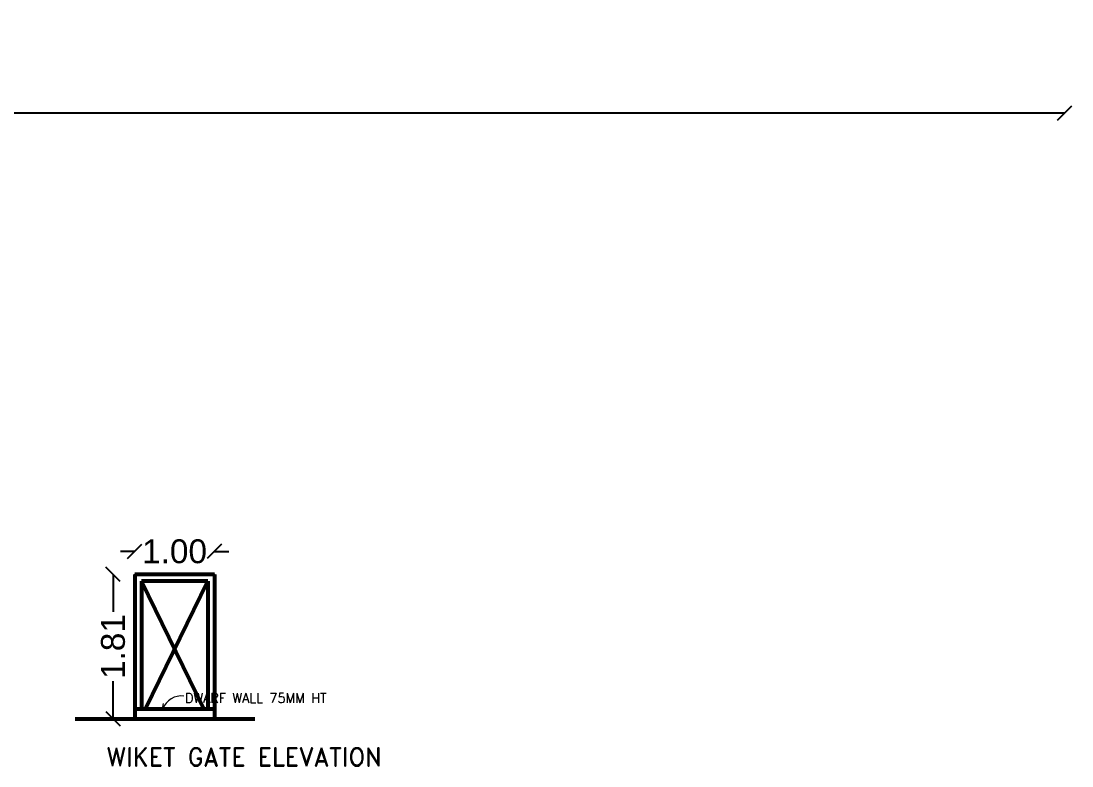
# Model space of a CAD drawing. Header units: metres. Extents: x 729 to 1050, y -308 to -82.
# Drawn here: x 846.36 to 859.56, y -169.34 to -159.98 of the extents above; entities that cross this region are included whole.
import ezdxf

# ---------------------------------------------------------------- set-up
doc = ezdxf.new("R2010")
doc.units = ezdxf.units.M
doc.header["$MEASUREMENT"] = 0
doc.layers.add('DIM', color=253, linetype='Continuous', lineweight=20)
doc.layers.add('WALL', color=1, linetype='Continuous', lineweight=53)
doc.layers.add('TEXT', color=7, linetype='Continuous')
doc.layers.add('WICKET_GATE', color=57, linetype='Continuous')
doc.styles.get("Standard").update_dxf_attribs({"font": 'arial.ttf'})
doc.styles.add('T', font='ROMAND.shx', dxfattribs={"width": 0.9, "height": 10})
doc.styles.add('T1', font='ROMANS.shx', dxfattribs={"width": 0.96, "height": 4})
doc.dimstyles.get("Standard").update_dxf_attribs({"dimtxt": 0.3, "dimasz": 0.18, "dimexe": 0.18, "dimexo": 0.0625, "dimgap": 0.09, "dimtad": 0, "dimtoh": 1, "dimzin": 0, "dimdsep": 46, "dimtxsty": 'Standard', "dimblk": 'OBLIQUE', "dimcen": 0.09, "dimse1": 1, "dimse2": 1, "dimclrd": 1, "dimclrt": 3, "dimadec": 0, "dimazin": 0, "dimtfac": 1, "dimtofl": 0, "dimtmove": 0, "dimatfit": 3, "dimfxl": 0, "dimtolj": 1, "dimtzin": 0, "dimarcsym": 0})

# ---------------------------------------------------------------- blocks, each defined once
blk = doc.blocks.new('_Oblique')
at = {"color": 0, "linetype": 'ByBlock', "lineweight": -2}
blk.add_line((-0.5, -0.5), (0.5, 0.5), dxfattribs=at)
blk = doc.blocks.new('*D241')
at = {"color": 1, "lineweight": -2}
for p, q in [((729.574, -161.134), (793.826, -161.134)), ((859.474, -161.134), (795.222, -161.134))]:
    blk.add_line(p, q, dxfattribs=at)
at = {"layer": 'Defpoints', "color": 0}
for p in [(729.574, -159.976), (859.474, -159.976), (729.574, -161.134)]:
    blk.add_point(p, dxfattribs=at)
at = {"color": 1, "lineweight": -2, "xscale": 0.18, "yscale": 0.18, "zscale": 0.18, "rotation": 180}
blk.add_blockref('_Oblique', (729.574, -161.134), dxfattribs=at)
at = {"color": 1, "lineweight": -2, "xscale": 0.18, "yscale": 0.18, "zscale": 0.18}
blk.add_blockref('_Oblique', (859.474, -161.134), dxfattribs=at)
at = {"color": 3, "insert": (794.524, -161.134), "char_height": 0.3, "attachment_point": 5}
blk.add_mtext('\\A1;129.90', dxfattribs=at)
blk = doc.blocks.new('*D302')
at = {"layer": 'Defpoints', "color": 0}
for p in [(847.518, -166.934), (847.79, -166.934), (847.79, -168.749)]:
    blk.add_point(p, dxfattribs=at)
at = {"layer": 'WICKET_GATE', "color": 1, "lineweight": -2}
for p, q in [((847.518, -166.934), (847.518, -167.405)), ((847.518, -168.749), (847.518, -168.278))]:
    blk.add_line(p, q, dxfattribs=at)
at = {"layer": 'WICKET_GATE', "color": 1, "lineweight": -2, "xscale": 0.18, "yscale": 0.18, "zscale": 0.18}
for p, rotation in [((847.518, -166.934), 90), ((847.518, -168.749), 270)]:
    blk.add_blockref('_Oblique', p, dxfattribs=dict(at, rotation=rotation))
at = {"layer": 'WICKET_GATE', "color": 3, "insert": (847.518, -167.841), "char_height": 0.3, "attachment_point": 5, "rotation": 90}
blk.add_mtext('\\A1;1.81', dxfattribs=at)
blk = doc.blocks.new('*D303')
at = {"layer": 'Defpoints', "color": 0}
for p in [(848.79, -166.645), (847.79, -166.934), (848.79, -166.934)]:
    blk.add_point(p, dxfattribs=at)
at = {"layer": 'WICKET_GATE', "color": 1, "lineweight": -2}
for p, q in [((847.79, -166.645), (847.61, -166.645)), ((848.79, -166.645), (848.97, -166.645))]:
    blk.add_line(p, q, dxfattribs=at)
at = {"layer": 'WICKET_GATE', "color": 1, "lineweight": -2, "xscale": 0.18, "yscale": 0.18, "zscale": 0.18}
blk.add_blockref('_Oblique', (847.79, -166.645), dxfattribs=at)
at = {"layer": 'WICKET_GATE', "color": 1, "lineweight": -2, "xscale": 0.18, "yscale": 0.18, "zscale": 0.18, "rotation": 180}
blk.add_blockref('_Oblique', (848.79, -166.645), dxfattribs=at)
at = {"layer": 'WICKET_GATE', "color": 3, "insert": (848.29, -166.645), "char_height": 0.3, "attachment_point": 5}
blk.add_mtext('\\A1;1.00', dxfattribs=at)

msp = doc.modelspace()

# ---------------------------------------------------------------- linework, layer by layer
at = {"layer": 'DIM'}
for q in [(848.152, -168.556), (848.207, -168.607)]:
    msp.add_line((848.14, -168.624), q, dxfattribs=at)
msp.add_arc((848.378, -168.715), 0.254, 83.3549, 159.0119, dxfattribs=at)
at = {"layer": 'WALL', "color": 1}
for p, q in [((848.79, -166.934), (847.79, -166.934)), ((847.79, -166.934), (847.79, -168.749)), ((848.79, -166.934), (848.79, -168.749)), ((847.873, -167.017), (847.873, -168.624)), ((848.656, -168.624), (847.873, -167.017)), ((848.707, -167.017), (847.873, -167.017)), ((847.924, -168.624), (848.707, -167.017)), ((848.707, -167.017), (848.707, -168.624)), ((847.79, -168.624), (848.79, -168.624)), ((847.04, -168.749), (849.297, -168.749))]:
    msp.add_line(p, q, dxfattribs=at)
at = {"layer": 'WICKET_GATE'}
msp.add_lwpolyline([(847.79, -168.749), (848.79, -168.749), (848.79, -166.934), (847.79, -166.934)], close=True, dxfattribs=at)

# ---------------------------------------------------------------- texts
at = {"layer": 'DIM', "style": 'T1', "width": 0.96}
msp.add_text('DWARF WALL 75MM HT', height=0.12277, dxfattribs=at).set_placement((848.421, -168.549))
at = {"layer": 'TEXT', "color": 5, "style": 'T', "width": 0.96}
msp.add_text('WIKET GATE ELEVATION', height=0.22957, dxfattribs=at).set_placement((847.436, -169.343))

# ---------------------------------------------------------------- dimensions: what is measured, and where the dimension line sits
at = {"color": 161}
dim = msp.add_linear_dim(base=(729.574, -161.134), p1=(859.474, -159.976), p2=(729.574, -159.976), dimstyle='Standard', dxfattribs=at)
dim.commit()
dim.dimension.update_dxf_attribs({"geometry": '*D241', "text_midpoint": (794.524, -161.134)})
at = {"layer": 'WICKET_GATE', "color": 2}
dim = msp.add_linear_dim(base=(848.79, -166.645), p1=(847.79, -166.934), p2=(848.79, -166.934), dimstyle='Standard', override={"dimscale": 1}, dxfattribs=at)
dim.commit()
dim.dimension.update_dxf_attribs({"geometry": '*D303', "text_midpoint": (848.29, -166.645)})
at = {"layer": 'WICKET_GATE', "color": 1}
dim = msp.add_linear_dim(base=(847.5177, -166.9341), p1=(847.79, -168.7488), p2=(847.79, -166.9341), angle=90, dimstyle='Standard', override={"dimscale": 1}, dxfattribs=at)
dim.commit()
dim.dimension.update_dxf_attribs({"geometry": '*D302', "text_midpoint": (847.5177, -167.8414)})

doc.saveas('drawing.dxf')
